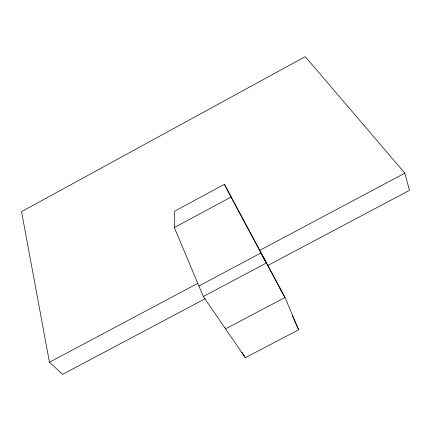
<?xml version="1.0" encoding="UTF-8"?>
<svg xmlns="http://www.w3.org/2000/svg" width="431" height="431" viewBox="0 0 431 431"><rect width="100%" height="100%" fill="white"/><g stroke="black" fill="none" stroke-linecap="round" stroke-linejoin="round"><path stroke-width="0.65" d="M174.339 227.552L174.684 211.136L224.422 184.317L285.004 297.519L298.651 329.774L245.331 357.703L203.313 296.485L174.339 227.552L231.043 197.053L224.422 184.317M267.506 265.652L409.45 190.357L404.844 173.154L305.25 56.655L21.55 211.621L49.446 362.255L197.829 283.302M259.764 250.352L404.844 173.154M198.901 285.985L260.954 252.981L285.004 297.519L225.537 328.864L225.009 327.646M203.313 296.485L266.336 263.039L231.043 197.053M205.145 298.731L62.608 374.345L49.446 362.255M241.813 352.025L245.331 357.703M279.671 287.552L281.874 292.45M292.326 315.702L293.15 317.539M293.7 318.762L298.651 329.774"/></g></svg>
